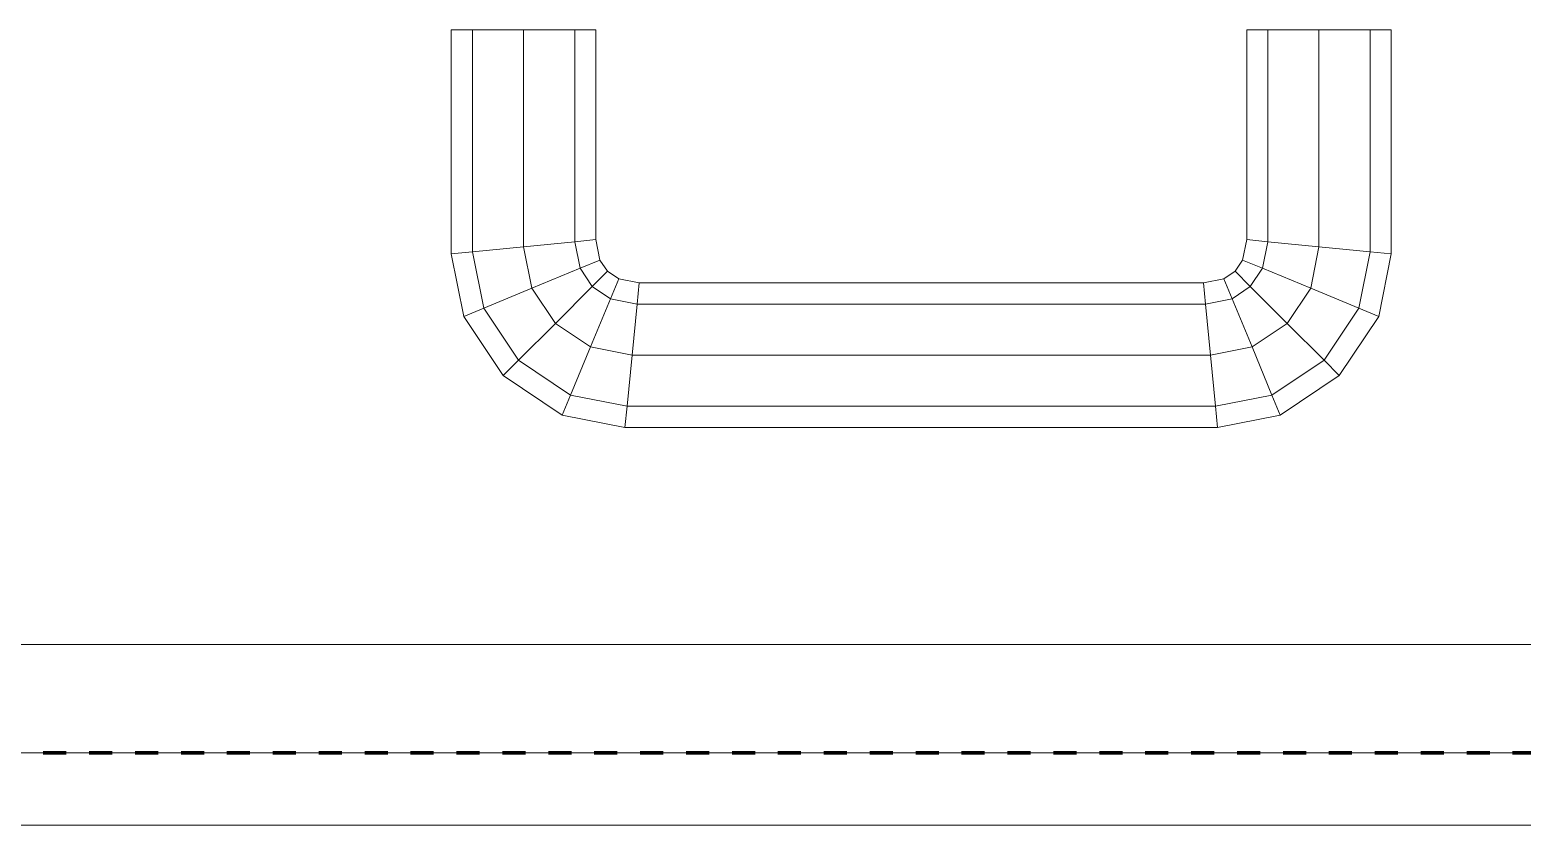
# Model space of a CAD drawing. Header units: millimetres. Extents: x -5300 to 98858, y -5196 to 93886.
# Drawn here: x 24284.1 to 24490.5, y 43005 to 43115 of the extents above; entities that cross this region are included whole.
import ezdxf

# ---------------------------------------------------------------- set-up
doc = ezdxf.new("R2010")
doc.units = ezdxf.units.MM
doc.linetypes.add('Штрих', pattern=[6.35, 3.175, -3.175])
doc.linetypes.add('Штрих_2_', pattern=[6.35, 3.175, -3.175])
for name, color, linetype, lineweight, true_color in [('_Разделитель помещений_', 4, 'Штрих', 70, 0x00ffff), ('Двери', 7, 'Continuous', 18, 0x7f7f7f), ('Стены', 7, 'Continuous', 18, 0x7f7f7f)]:
    doc.layers.add(name, color=color, linetype=linetype, lineweight=lineweight, true_color=true_color)

# ---------------------------------------------------------------- blocks, each defined once
blk = doc.blocks.new('СТВ_Перегородка_Кирпич 47552 - СТВ_Перегородка_Кирпич-242162-Подвал')
at = {"layer": 'Стены', "color": 254, "true_color": 0xd4d4d4}
for p, q in [((21750, 43030), (27250, 43030)), ((21750, 43030), (27250, 43030)), ((27250, 43030), (21750, 43030)), ((21750, 43030), (27250, 43030)), ((27250, 43030), (21750, 43030)), ((27235, 43030), (21765, 43030)), ((23590.37, 43030), (25290.37, 43030)), ((25290.37, 43030), (23590.37, 43030)), ((25290.37, 43030), (23590.37, 43030)), ((23590.37, 43030), (25290.37, 43030)), ((23590.37, 43030), (25290.37, 43030)), ((25290.37, 43030), (23590.37, 43030)), ((23590.37, 43030), (25290.37, 43030)), ((25290.37, 43030), (23590.37, 43030)), ((21750, 43015), (27250, 43015)), ((27250, 43015), (21750, 43015)), ((21765, 43015), (27235, 43015)), ((23590.37, 43015), (25290.37, 43015)), ((25290.37, 43015), (23590.37, 43015)), ((25290.37, 43015), (23590.37, 43015)), ((23590.37, 43015), (25290.37, 43015))]:
    blk.add_line(p, q, dxfattribs=at)
blk = doc.blocks.new('СТВ_Перегородка_Кирпич 47552 - СТВ_Перегородка_Кирпич 47552-242166-Подвал')
blk.add_blockref('СТВ_Перегородка_Кирпич 47552 - СТВ_Перегородка_Кирпич-242162-Подвал', (0, 0))
blk = doc.blocks.new('Д-29 - Д-29-242171-Подвал')
at = {"layer": 'Двери', "color": 254, "true_color": 0xd4d4d4}
for p, q in [((24342.37, 43115), (24345.3, 43115)), ((24342.37, 43084.02), (24342.37, 43115)), ((24345.3, 43115), (24342.37, 43115)), ((24342.37, 43115), (24342.37, 43084.02)), ((24345.3, 43115), (24345.3, 43084.3)), ((24345.3, 43115), (24352.37, 43115)), ((24345.3, 43084.3), (24345.3, 43115)), ((24345.3, 43084.3), (24345.3, 43115)), ((24352.37, 43115), (24345.3, 43115)), ((24345.3, 43115), (24345.3, 43084.3)), ((24352.37, 43115), (24352.37, 43085)), ((24352.37, 43115), (24359.44, 43115)), ((24352.37, 43085), (24352.37, 43115)), ((24352.37, 43085), (24352.37, 43115)), ((24359.44, 43115), (24352.37, 43115)), ((24352.37, 43115), (24352.37, 43085)), ((24359.44, 43115), (24359.44, 43085.7)), ((24359.44, 43115), (24362.37, 43115)), ((24359.44, 43085.7), (24359.44, 43115)), ((24359.44, 43085.7), (24359.44, 43115)), ((24362.37, 43115), (24359.44, 43115)), ((24359.44, 43115), (24359.44, 43085.7)), ((24362.37, 43115), (24362.37, 43085.98)), ((24362.37, 43085.98), (24362.37, 43115)), ((24455.3, 43115), (24452.37, 43115)), ((24452.37, 43115), (24455.3, 43115)), ((24452.37, 43085.98), (24452.37, 43115)), ((24452.37, 43115), (24455.3, 43115)), ((24455.3, 43115), (24452.37, 43115)), ((24452.37, 43115), (24452.37, 43085.98)), ((24462.37, 43115), (24455.3, 43115)), ((24455.3, 43115), (24462.37, 43115)), ((24455.3, 43085.7), (24455.3, 43115)), ((24455.3, 43115), (24462.37, 43115)), ((24455.3, 43115), (24455.3, 43085.7)), ((24455.3, 43085.7), (24455.3, 43115)), ((24462.37, 43115), (24455.3, 43115)), ((24455.3, 43115), (24455.3, 43085.7)), ((24462.37, 43085), (24462.37, 43115)), ((24462.37, 43115), (24469.44, 43115)), ((24469.44, 43115), (24462.37, 43115)), ((24462.37, 43115), (24469.44, 43115)), ((24462.37, 43115), (24462.37, 43085)), ((24462.37, 43085), (24462.37, 43115)), ((24469.44, 43115), (24462.37, 43115)), ((24462.37, 43115), (24462.37, 43085)), ((24469.44, 43084.3), (24469.44, 43115)), ((24469.44, 43115), (24472.37, 43115)), ((24469.44, 43115), (24469.44, 43084.3)), ((24472.37, 43115), (24469.44, 43115)), ((24469.44, 43115), (24472.37, 43115)), ((24472.37, 43115), (24469.44, 43115)), ((24469.44, 43115), (24469.44, 43084.3)), ((24469.44, 43084.3), (24469.44, 43115)), ((24472.37, 43115), (24472.37, 43084.02)), ((24472.37, 43084.02), (24472.37, 43115)), ((24345.3, 43084.3), (24342.37, 43084.02)), ((24342.37, 43084.02), (24345.3, 43084.3)), ((24342.37, 43084.02), (24345.3, 43084.3)), ((24345.3, 43084.3), (24342.37, 43084.02)), ((24352.37, 43085), (24345.3, 43084.3)), ((24345.3, 43084.3), (24352.37, 43085)), ((24345.3, 43084.3), (24352.37, 43085)), ((24352.37, 43085), (24345.3, 43084.3)), ((24345.3, 43084.3), (24346.85, 43076.5)), ((24346.85, 43076.5), (24345.3, 43084.3)), ((24346.85, 43076.5), (24345.3, 43084.3)), ((24345.3, 43084.3), (24346.85, 43076.5)), ((24359.44, 43085.7), (24352.37, 43085)), ((24352.37, 43085), (24359.44, 43085.7)), ((24352.37, 43085), (24359.44, 43085.7)), ((24359.44, 43085.7), (24352.37, 43085)), ((24352.37, 43085), (24353.51, 43079.26)), ((24353.51, 43079.26), (24352.37, 43085)), ((24353.51, 43079.26), (24352.37, 43085)), ((24352.37, 43085), (24353.51, 43079.26)), ((24362.37, 43085.98), (24359.44, 43085.7)), ((24359.44, 43085.7), (24362.37, 43085.98)), ((24359.44, 43085.7), (24362.37, 43085.98)), ((24362.37, 43085.98), (24359.44, 43085.7)), ((24359.44, 43085.7), (24360.17, 43082.02)), ((24360.17, 43082.02), (24359.44, 43085.7)), ((24360.17, 43082.02), (24359.44, 43085.7)), ((24359.44, 43085.7), (24360.17, 43082.02)), ((24362.37, 43085.98), (24362.93, 43083.16)), ((24362.93, 43083.16), (24362.37, 43085.98)), ((24451.8, 43083.16), (24452.37, 43085.98)), ((24452.37, 43085.98), (24451.8, 43083.16)), ((24452.37, 43085.98), (24455.3, 43085.7)), ((24455.3, 43085.7), (24452.37, 43085.98)), ((24452.37, 43085.98), (24455.3, 43085.7)), ((24455.3, 43085.7), (24452.37, 43085.98)), ((24454.56, 43082.02), (24455.3, 43085.7)), ((24455.3, 43085.7), (24454.56, 43082.02)), ((24455.3, 43085.7), (24454.56, 43082.02)), ((24454.56, 43082.02), (24455.3, 43085.7)), ((24455.3, 43085.7), (24462.37, 43085)), ((24462.37, 43085), (24455.3, 43085.7)), ((24455.3, 43085.7), (24462.37, 43085)), ((24462.37, 43085), (24455.3, 43085.7)), ((24461.22, 43079.26), (24462.37, 43085)), ((24462.37, 43085), (24461.22, 43079.26)), ((24462.37, 43085), (24461.22, 43079.26)), ((24461.22, 43079.26), (24462.37, 43085)), ((24462.37, 43085), (24469.44, 43084.3)), ((24469.44, 43084.3), (24462.37, 43085)), ((24469.44, 43084.3), (24462.37, 43085)), ((24462.37, 43085), (24469.44, 43084.3)), ((24467.89, 43076.5), (24469.44, 43084.3)), ((24469.44, 43084.3), (24467.89, 43076.5)), ((24469.44, 43084.3), (24467.89, 43076.5)), ((24467.89, 43076.5), (24469.44, 43084.3)), ((24469.44, 43084.3), (24472.37, 43084.02)), ((24472.37, 43084.02), (24469.44, 43084.3)), ((24472.37, 43084.02), (24469.44, 43084.3)), ((24469.44, 43084.3), (24472.37, 43084.02)), ((24344.09, 43075.36), (24342.37, 43084.02)), ((24342.37, 43084.02), (24344.09, 43075.36)), ((24360.17, 43082.02), (24353.51, 43079.26)), ((24353.51, 43079.26), (24360.17, 43082.02)), ((24353.51, 43079.26), (24360.17, 43082.02)), ((24360.17, 43082.02), (24353.51, 43079.26)), ((24362.93, 43083.16), (24360.17, 43082.02)), ((24360.17, 43082.02), (24362.93, 43083.16)), ((24360.17, 43082.02), (24362.93, 43083.16)), ((24362.93, 43083.16), (24360.17, 43082.02)), ((24360.17, 43082.02), (24361.86, 43079.49)), ((24361.86, 43079.49), (24360.17, 43082.02)), ((24361.86, 43079.49), (24360.17, 43082.02)), ((24360.17, 43082.02), (24361.86, 43079.49)), ((24362.93, 43083.16), (24363.97, 43081.6)), ((24363.97, 43081.6), (24362.93, 43083.16)), ((24450.76, 43081.6), (24451.8, 43083.16)), ((24451.8, 43083.16), (24450.76, 43081.6)), ((24451.8, 43083.16), (24454.56, 43082.02)), ((24454.56, 43082.02), (24451.8, 43083.16)), ((24454.56, 43082.02), (24451.8, 43083.16)), ((24451.8, 43083.16), (24454.56, 43082.02)), ((24452.87, 43079.49), (24454.56, 43082.02)), ((24454.56, 43082.02), (24452.87, 43079.49)), ((24454.56, 43082.02), (24452.87, 43079.49)), ((24452.87, 43079.49), (24454.56, 43082.02)), ((24454.56, 43082.02), (24461.22, 43079.26)), ((24461.22, 43079.26), (24454.56, 43082.02)), ((24461.22, 43079.26), (24454.56, 43082.02)), ((24454.56, 43082.02), (24461.22, 43079.26)), ((24472.37, 43084.02), (24470.64, 43075.36)), ((24470.64, 43075.36), (24472.37, 43084.02)), ((24363.97, 43081.6), (24361.86, 43079.49)), ((24361.86, 43079.49), (24363.97, 43081.6)), ((24361.86, 43079.49), (24363.97, 43081.6)), ((24363.97, 43081.6), (24361.86, 43079.49)), ((24363.97, 43081.6), (24365.53, 43080.56)), ((24365.53, 43080.56), (24363.97, 43081.6)), ((24365.53, 43080.56), (24364.39, 43077.8)), ((24364.39, 43077.8), (24365.53, 43080.56)), ((24364.39, 43077.8), (24365.53, 43080.56)), ((24365.53, 43080.56), (24364.39, 43077.8)), ((24365.53, 43080.56), (24368.35, 43080)), ((24368.35, 43080), (24365.53, 43080.56)), ((24368.35, 43080), (24368.06, 43077.07)), ((24368.06, 43077.07), (24368.35, 43080)), ((24368.06, 43077.07), (24368.35, 43080)), ((24368.35, 43080), (24368.06, 43077.07)), ((24368.35, 43080), (24446.38, 43080)), ((24446.38, 43080), (24368.35, 43080)), ((24446.38, 43080), (24449.2, 43080.56)), ((24449.2, 43080.56), (24446.38, 43080)), ((24446.38, 43080), (24446.67, 43077.07)), ((24446.67, 43077.07), (24446.38, 43080)), ((24446.67, 43077.07), (24446.38, 43080)), ((24446.38, 43080), (24446.67, 43077.07)), ((24449.2, 43080.56), (24450.76, 43081.6)), ((24450.76, 43081.6), (24449.2, 43080.56)), ((24449.2, 43080.56), (24450.35, 43077.8)), ((24450.35, 43077.8), (24449.2, 43080.56)), ((24450.35, 43077.8), (24449.2, 43080.56)), ((24449.2, 43080.56), (24450.35, 43077.8)), ((24450.76, 43081.6), (24452.87, 43079.49)), ((24452.87, 43079.49), (24450.76, 43081.6)), ((24452.87, 43079.49), (24450.76, 43081.6)), ((24450.76, 43081.6), (24452.87, 43079.49)), ((24353.51, 43079.26), (24346.85, 43076.5)), ((24346.85, 43076.5), (24353.51, 43079.26)), ((24346.85, 43076.5), (24353.51, 43079.26)), ((24353.51, 43079.26), (24346.85, 43076.5)), ((24353.51, 43079.26), (24356.76, 43074.39)), ((24356.76, 43074.39), (24353.51, 43079.26)), ((24356.76, 43074.39), (24353.51, 43079.26)), ((24353.51, 43079.26), (24356.76, 43074.39)), ((24361.86, 43079.49), (24356.76, 43074.39)), ((24356.76, 43074.39), (24361.86, 43079.49)), ((24356.76, 43074.39), (24361.86, 43079.49)), ((24361.86, 43079.49), (24356.76, 43074.39)), ((24361.86, 43079.49), (24364.39, 43077.8)), ((24364.39, 43077.8), (24361.86, 43079.49)), ((24364.39, 43077.8), (24361.86, 43079.49)), ((24361.86, 43079.49), (24364.39, 43077.8)), ((24450.35, 43077.8), (24452.87, 43079.49)), ((24452.87, 43079.49), (24450.35, 43077.8)), ((24452.87, 43079.49), (24450.35, 43077.8)), ((24450.35, 43077.8), (24452.87, 43079.49)), ((24452.87, 43079.49), (24457.97, 43074.39)), ((24457.97, 43074.39), (24452.87, 43079.49)), ((24457.97, 43074.39), (24452.87, 43079.49)), ((24452.87, 43079.49), (24457.97, 43074.39)), ((24457.97, 43074.39), (24461.22, 43079.26)), ((24461.22, 43079.26), (24457.97, 43074.39)), ((24461.22, 43079.26), (24457.97, 43074.39)), ((24457.97, 43074.39), (24461.22, 43079.26)), ((24461.22, 43079.26), (24467.89, 43076.5)), ((24467.89, 43076.5), (24461.22, 43079.26)), ((24467.89, 43076.5), (24461.22, 43079.26)), ((24461.22, 43079.26), (24467.89, 43076.5)), ((24346.85, 43076.5), (24344.09, 43075.36)), ((24344.09, 43075.36), (24346.85, 43076.5)), ((24344.09, 43075.36), (24346.85, 43076.5)), ((24346.85, 43076.5), (24344.09, 43075.36)), ((24346.85, 43076.5), (24351.66, 43069.3)), ((24351.66, 43069.3), (24346.85, 43076.5)), ((24351.66, 43069.3), (24346.85, 43076.5)), ((24346.85, 43076.5), (24351.66, 43069.3)), ((24364.39, 43077.8), (24361.63, 43071.14)), ((24361.63, 43071.14), (24364.39, 43077.8)), ((24361.63, 43071.14), (24364.39, 43077.8)), ((24364.39, 43077.8), (24361.63, 43071.14)), ((24364.39, 43077.8), (24368.06, 43077.07)), ((24368.06, 43077.07), (24364.39, 43077.8)), ((24368.06, 43077.07), (24364.39, 43077.8)), ((24364.39, 43077.8), (24368.06, 43077.07)), ((24368.06, 43077.07), (24367.37, 43070)), ((24367.37, 43070), (24368.06, 43077.07)), ((24367.37, 43070), (24368.06, 43077.07)), ((24368.06, 43077.07), (24367.37, 43070)), ((24368.06, 43077.07), (24446.67, 43077.07)), ((24446.67, 43077.07), (24368.06, 43077.07)), ((24446.67, 43077.07), (24368.06, 43077.07)), ((24368.06, 43077.07), (24446.67, 43077.07)), ((24446.67, 43077.07), (24450.35, 43077.8)), ((24450.35, 43077.8), (24446.67, 43077.07)), ((24450.35, 43077.8), (24446.67, 43077.07)), ((24446.67, 43077.07), (24450.35, 43077.8)), ((24446.67, 43077.07), (24447.37, 43070)), ((24447.37, 43070), (24446.67, 43077.07)), ((24447.37, 43070), (24446.67, 43077.07)), ((24446.67, 43077.07), (24447.37, 43070)), ((24450.35, 43077.8), (24453.11, 43071.14)), ((24453.11, 43071.14), (24450.35, 43077.8)), ((24453.11, 43071.14), (24450.35, 43077.8)), ((24450.35, 43077.8), (24453.11, 43071.14)), ((24463.07, 43069.3), (24467.89, 43076.5)), ((24467.89, 43076.5), (24463.07, 43069.3)), ((24467.89, 43076.5), (24463.07, 43069.3)), ((24463.07, 43069.3), (24467.89, 43076.5)), ((24467.89, 43076.5), (24470.64, 43075.36)), ((24470.64, 43075.36), (24467.89, 43076.5)), ((24470.64, 43075.36), (24467.89, 43076.5)), ((24467.89, 43076.5), (24470.64, 43075.36)), ((24349.55, 43067.18), (24344.09, 43075.36)), ((24344.09, 43075.36), (24349.55, 43067.18)), ((24356.76, 43074.39), (24351.66, 43069.3)), ((24351.66, 43069.3), (24356.76, 43074.39)), ((24351.66, 43069.3), (24356.76, 43074.39)), ((24356.76, 43074.39), (24351.66, 43069.3)), ((24356.76, 43074.39), (24361.63, 43071.14)), ((24361.63, 43071.14), (24356.76, 43074.39)), ((24361.63, 43071.14), (24356.76, 43074.39)), ((24356.76, 43074.39), (24361.63, 43071.14)), ((24453.11, 43071.14), (24457.97, 43074.39)), ((24457.97, 43074.39), (24453.11, 43071.14)), ((24457.97, 43074.39), (24453.11, 43071.14)), ((24453.11, 43071.14), (24457.97, 43074.39)), ((24457.97, 43074.39), (24463.07, 43069.3)), ((24463.07, 43069.3), (24457.97, 43074.39)), ((24463.07, 43069.3), (24457.97, 43074.39)), ((24457.97, 43074.39), (24463.07, 43069.3)), ((24470.64, 43075.36), (24465.18, 43067.18)), ((24465.18, 43067.18), (24470.64, 43075.36)), ((24361.63, 43071.14), (24358.87, 43064.48)), ((24358.87, 43064.48), (24361.63, 43071.14)), ((24358.87, 43064.48), (24361.63, 43071.14)), ((24361.63, 43071.14), (24358.87, 43064.48)), ((24361.63, 43071.14), (24367.37, 43070)), ((24367.37, 43070), (24361.63, 43071.14)), ((24367.37, 43070), (24361.63, 43071.14)), ((24361.63, 43071.14), (24367.37, 43070)), ((24367.37, 43070), (24366.67, 43062.93)), ((24366.67, 43062.93), (24367.37, 43070)), ((24366.67, 43062.93), (24367.37, 43070)), ((24367.37, 43070), (24366.67, 43062.93)), ((24367.37, 43070), (24447.37, 43070)), ((24447.37, 43070), (24367.37, 43070)), ((24447.37, 43070), (24367.37, 43070)), ((24367.37, 43070), (24447.37, 43070)), ((24447.37, 43070), (24453.11, 43071.14)), ((24453.11, 43071.14), (24447.37, 43070)), ((24453.11, 43071.14), (24447.37, 43070)), ((24447.37, 43070), (24453.11, 43071.14)), ((24447.37, 43070), (24448.06, 43062.93)), ((24448.06, 43062.93), (24447.37, 43070)), ((24448.06, 43062.93), (24447.37, 43070)), ((24447.37, 43070), (24448.06, 43062.93)), ((24453.11, 43071.14), (24455.87, 43064.48)), ((24455.87, 43064.48), (24453.11, 43071.14)), ((24455.87, 43064.48), (24453.11, 43071.14)), ((24453.11, 43071.14), (24455.87, 43064.48)), ((24351.66, 43069.3), (24349.55, 43067.18)), ((24349.55, 43067.18), (24351.66, 43069.3)), ((24349.55, 43067.18), (24351.66, 43069.3)), ((24351.66, 43069.3), (24349.55, 43067.18)), ((24351.66, 43069.3), (24358.87, 43064.48)), ((24358.87, 43064.48), (24351.66, 43069.3)), ((24358.87, 43064.48), (24351.66, 43069.3)), ((24351.66, 43069.3), (24358.87, 43064.48)), ((24455.87, 43064.48), (24463.07, 43069.3)), ((24463.07, 43069.3), (24455.87, 43064.48)), ((24463.07, 43069.3), (24455.87, 43064.48)), ((24455.87, 43064.48), (24463.07, 43069.3)), ((24463.07, 43069.3), (24465.18, 43067.18)), ((24465.18, 43067.18), (24463.07, 43069.3)), ((24465.18, 43067.18), (24463.07, 43069.3)), ((24463.07, 43069.3), (24465.18, 43067.18)), ((24357.72, 43061.72), (24349.55, 43067.18)), ((24349.55, 43067.18), (24357.72, 43061.72)), ((24465.18, 43067.18), (24457.01, 43061.72)), ((24457.01, 43061.72), (24465.18, 43067.18)), ((24358.87, 43064.48), (24357.72, 43061.72)), ((24357.72, 43061.72), (24358.87, 43064.48)), ((24357.72, 43061.72), (24358.87, 43064.48)), ((24358.87, 43064.48), (24357.72, 43061.72)), ((24358.87, 43064.48), (24366.67, 43062.93)), ((24366.67, 43062.93), (24358.87, 43064.48)), ((24366.67, 43062.93), (24358.87, 43064.48)), ((24358.87, 43064.48), (24366.67, 43062.93)), ((24448.06, 43062.93), (24455.87, 43064.48)), ((24455.87, 43064.48), (24448.06, 43062.93)), ((24455.87, 43064.48), (24448.06, 43062.93)), ((24448.06, 43062.93), (24455.87, 43064.48)), ((24455.87, 43064.48), (24457.01, 43061.72)), ((24457.01, 43061.72), (24455.87, 43064.48)), ((24457.01, 43061.72), (24455.87, 43064.48)), ((24455.87, 43064.48), (24457.01, 43061.72)), ((24366.38, 43060), (24357.72, 43061.72)), ((24357.72, 43061.72), (24366.38, 43060)), ((24366.67, 43062.93), (24366.38, 43060)), ((24366.38, 43060), (24366.67, 43062.93)), ((24366.38, 43060), (24366.67, 43062.93)), ((24366.67, 43062.93), (24366.38, 43060)), ((24366.67, 43062.93), (24448.06, 43062.93)), ((24448.06, 43062.93), (24366.67, 43062.93)), ((24448.06, 43062.93), (24366.67, 43062.93)), ((24366.67, 43062.93), (24448.06, 43062.93)), ((24448.06, 43062.93), (24448.35, 43060)), ((24448.35, 43060), (24448.06, 43062.93)), ((24448.35, 43060), (24448.06, 43062.93)), ((24448.06, 43062.93), (24448.35, 43060)), ((24457.01, 43061.72), (24448.35, 43060)), ((24448.35, 43060), (24457.01, 43061.72)), ((24448.35, 43060), (24366.38, 43060)), ((24366.38, 43060), (24448.35, 43060)), ((25290.37, 43015), (23590.37, 43015)), ((23590.37, 43015), (25290.37, 43015)), ((23590.37, 43015), (25290.37, 43015)), ((25290.37, 43015), (23590.37, 43015)), ((25190.37, 43015), (23690.37, 43015)), ((23690.37, 43015), (25190.37, 43015)), ((25190.37, 43015), (23690.37, 43015)), ((23690.37, 43015), (25190.37, 43015)), ((23590.37, 43005), (25290.37, 43005)), ((25290.37, 43005), (23590.37, 43005)), ((25190.37, 43005), (23690.37, 43005)), ((23690.37, 43005), (25190.37, 43005))]:
    blk.add_line(p, q, dxfattribs=at)
blk = doc.blocks.new('Д-29 - Д-29-242175-Подвал')
blk.add_blockref('Д-29 - Д-29-242171-Подвал', (0, 0))

msp = doc.modelspace()

# ---------------------------------------------------------------- linework, layer by layer
at = {"layer": '_Разделитель помещений_', "color": 131, "linetype": 'Штрих_2_', "true_color": 0xaaffff}
msp.add_line((21765, 43015), (27235, 43015), dxfattribs=at)

# ---------------------------------------------------------------- block references
at = {"layer": 'Двери', "color": 254, "true_color": 0xd4d4d4}
msp.add_blockref('Д-29 - Д-29-242175-Подвал', (0, 0), dxfattribs=at)
at = {"layer": 'Стены', "color": 254, "true_color": 0xd4d4d4}
msp.add_blockref('СТВ_Перегородка_Кирпич 47552 - СТВ_Перегородка_Кирпич 47552-242166-Подвал', (0, 0), dxfattribs=at)

doc.saveas('drawing.dxf')
